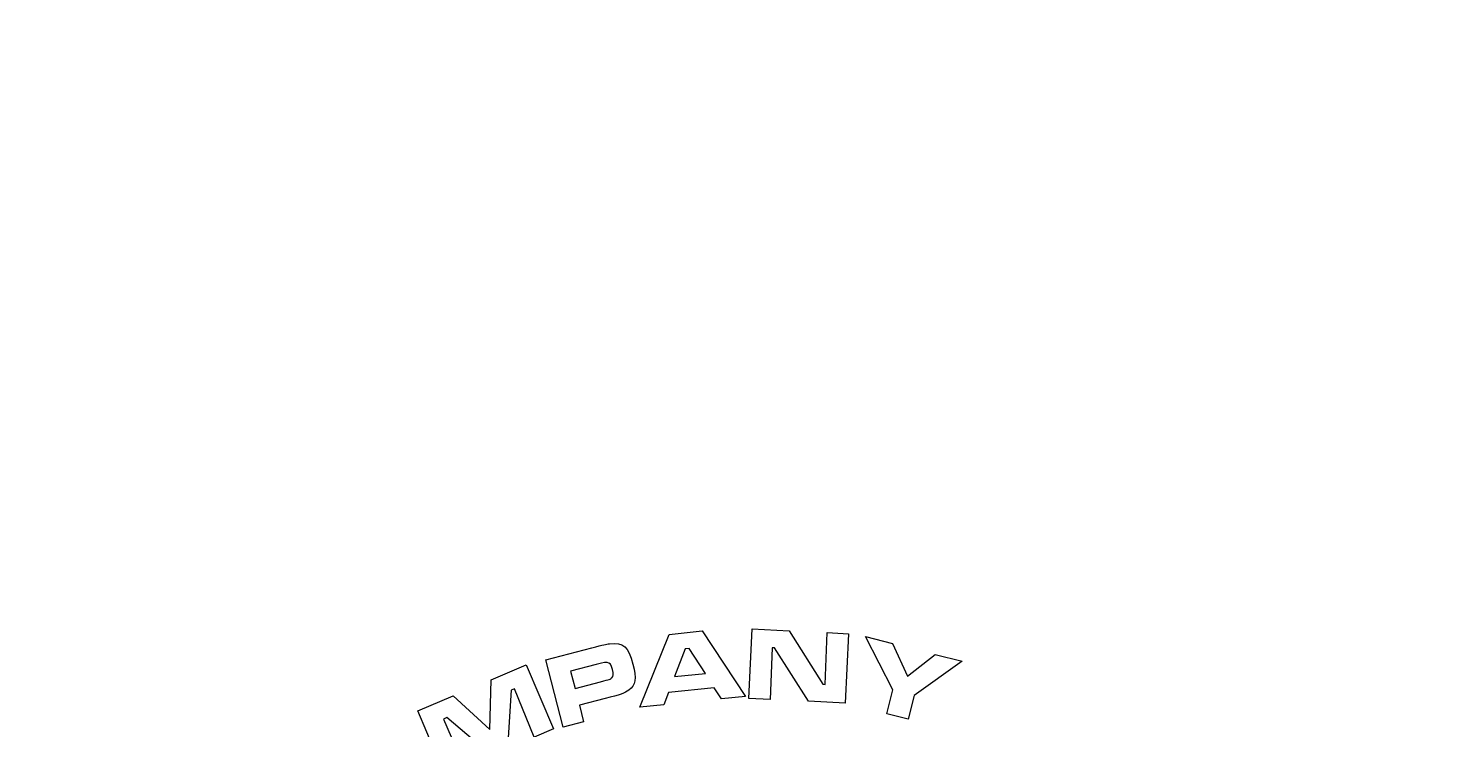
# Model space of a CAD drawing. Header units: millimetres. Extents: x -116 to 73, y -28 to 90.
# Drawn here: x -36.08 to -8.33, y 51.48 to 65.29 of the extents above; entities that cross this region are included whole.
import ezdxf

# ---------------------------------------------------------------- set-up
doc = ezdxf.new("R2010")
doc.units = ezdxf.units.MM
doc.header["$MEASUREMENT"] = 0
doc.layers.add('Layer 1', color=7, linetype='Continuous')

msp = doc.modelspace()

# ---------------------------------------------------------------- linework, layer by layer
at = {"layer": 'Layer 1', "color": 250, "lineweight": 20}
msp.add_open_spline([(-56.5218, 87.4031), (-56.5218, 88.9984), (-55.2166, 90.3036), (-53.6213, 90.3036), (-53.6213, 90.3036), (-53.6213, 90.3036), (10.5777, 90.3036), (10.5777, 90.3036), (10.5777, 90.3036), (12.173, 90.3036), (13.4782, 88.9984), (13.4782, 87.4031), (13.4782, 87.4031), (13.4782, 87.4031), (3.4619, -21.7099), (3.4619, -21.7099), (3.4619, -21.7099), (3.4781, -24.859), (0.6405, -27.6964), (-2.8278, -27.6964), (-2.8278, -27.6964), (-2.8278, -27.6964), (-40.2158, -27.6964), (-40.2158, -27.6964), (-40.2158, -27.6964), (-43.6841, -27.6964), (-46.5217, -24.859), (-46.5078, -21.6863), (-46.5078, -21.6863), (-46.5078, -21.6863), (-56.5218, 87.4031), (-56.5218, 87.4031)], degree=3, knots=[0, 0, 0, 0, 0.1111111, 0.1111111, 0.1111111, 0.1111111, 0.2222222, 0.2222222, 0.2222222, 0.2222222, 0.3333333, 0.3333333, 0.3333333, 0.3333333, 0.4444444, 0.4444444, 0.4444444, 0.4444444, 0.5555556, 0.5555556, 0.5555556, 0.5555556, 0.6666667, 0.6666667, 0.6666667, 0.6666667, 0.7777778, 0.7777778, 0.7777778, 0.7777778, 1, 1, 1, 1], dxfattribs=at)
at = {"layer": 'Layer 1', "color": 250}
for points, knots in [([(-22.425, 52.086), (-22.425, 52.086), (-21.9533, 52.1347), (-21.9533, 52.1347), (-21.9533, 52.1347), (-21.9533, 52.1347), (-22.8067, 53.4228), (-22.8067, 53.4228), (-22.8067, 53.4228), (-22.8067, 53.4228), (-23.4518, 53.356), (-23.4518, 53.356), (-23.4518, 53.356), (-23.4518, 53.356), (-24.0317, 51.9198), (-24.0317, 51.9198), (-24.0317, 51.9198), (-24.0317, 51.9198), (-23.558, 51.9687), (-23.558, 51.9687), (-23.558, 51.9687), (-23.558, 51.9687), (-23.4655, 52.2115), (-23.4655, 52.2115), (-23.4655, 52.2115), (-23.4655, 52.2115), (-22.5652, 52.3046), (-22.5652, 52.3046), (-22.5652, 52.3046), (-22.5652, 52.3046), (-22.425, 52.086), (-22.425, 52.086)], [0, 0, 0, 0, 0.1111111, 0.1111111, 0.1111111, 0.1111111, 0.2222222, 0.2222222, 0.2222222, 0.2222222, 0.3333333, 0.3333333, 0.3333333, 0.3333333, 0.4444444, 0.4444444, 0.4444444, 0.4444444, 0.5555556, 0.5555556, 0.5555556, 0.5555556, 0.6666667, 0.6666667, 0.6666667, 0.6666667, 0.7777778, 0.7777778, 0.7777778, 0.7777778, 1, 1, 1, 1]), ([(-21.821, 53.4627), (-21.821, 53.4627), (-21.8877, 52.0954), (-21.8877, 52.0954), (-21.8877, 52.0954), (-21.8877, 52.0954), (-21.4635, 52.0747), (-21.4635, 52.0747), (-21.4635, 52.0747), (-21.4635, 52.0747), (-21.4239, 53.094), (-21.4239, 53.094), (-21.4239, 53.094), (-21.4239, 53.094), (-21.3788, 53.0918), (-21.3788, 53.0918), (-21.3788, 53.0918), (-21.3788, 53.0918), (-20.7089, 52.0378), (-20.7089, 52.0378), (-20.7089, 52.0378), (-20.7089, 52.0378), (-19.9853, 52.0025), (-19.9853, 52.0025), (-19.9853, 52.0025), (-19.9853, 52.0025), (-19.9186, 53.3698), (-19.9186, 53.3698), (-19.9186, 53.3698), (-19.9186, 53.3698), (-20.343, 53.3906), (-20.343, 53.3906), (-20.343, 53.3906), (-20.343, 53.3906), (-20.3824, 52.3712), (-20.3824, 52.3712), (-20.3824, 52.3712), (-20.3824, 52.3712), (-20.4255, 52.3733), (-20.4255, 52.3733), (-20.4255, 52.3733), (-20.4255, 52.3733), (-21.0912, 53.4271), (-21.0912, 53.4271), (-21.0912, 53.4271), (-21.0912, 53.4271), (-21.821, 53.4627), (-21.821, 53.4627)], [0, 0, 0, 0, 0.0769231, 0.0769231, 0.0769231, 0.0769231, 0.1538462, 0.1538462, 0.1538462, 0.1538462, 0.2307692, 0.2307692, 0.2307692, 0.2307692, 0.3076923, 0.3076923, 0.3076923, 0.3076923, 0.3846154, 0.3846154, 0.3846154, 0.3846154, 0.4615385, 0.4615385, 0.4615385, 0.4615385, 0.5384615, 0.5384615, 0.5384615, 0.5384615, 0.6153846, 0.6153846, 0.6153846, 0.6153846, 0.6923077, 0.6923077, 0.6923077, 0.6923077, 0.7692308, 0.7692308, 0.7692308, 0.7692308, 0.8461538, 0.8461538, 0.8461538, 0.8461538, 1, 1, 1, 1]), ([(-19.5871, 53.3126), (-19.5871, 53.3126), (-19.0463, 52.2614), (-19.0463, 52.2614), (-19.0463, 52.2614), (-19.0463, 52.2614), (-19.1663, 51.7921), (-19.1663, 51.7921), (-19.1663, 51.7921), (-19.1663, 51.7921), (-18.7487, 51.6854), (-18.7487, 51.6854), (-18.7487, 51.6854), (-18.7487, 51.6854), (-18.6287, 52.1547), (-18.6287, 52.1547), (-18.6287, 52.1547), (-18.6287, 52.1547), (-17.6838, 52.8263), (-17.6838, 52.8263), (-17.6838, 52.8263), (-17.6838, 52.8263), (-18.2108, 52.9609), (-18.2108, 52.9609), (-18.2108, 52.9609), (-18.2108, 52.9609), (-18.7601, 52.5357), (-18.7601, 52.5357), (-18.7601, 52.5357), (-18.7601, 52.5357), (-19.056, 53.1769), (-19.056, 53.1769), (-19.056, 53.1769), (-19.056, 53.1769), (-19.5871, 53.3126), (-19.5871, 53.3126)], [0, 0, 0, 0, 0.1, 0.1, 0.1, 0.1, 0.2, 0.2, 0.2, 0.2, 0.3, 0.3, 0.3, 0.3, 0.4, 0.4, 0.4, 0.4, 0.5, 0.5, 0.5, 0.5, 0.6, 0.6, 0.6, 0.6, 0.7, 0.7, 0.7, 0.7, 0.8, 0.8, 0.8, 0.8, 1, 1, 1, 1]), ([(-25.5433, 51.5312), (-25.5433, 51.5312), (-25.14, 51.6356), (-25.14, 51.6356), (-25.14, 51.6356), (-25.14, 51.6356), (-25.2239, 51.9595), (-25.2239, 51.9595), (-25.2239, 51.9595), (-25.2239, 51.9595), (-24.7152, 52.0913), (-24.7152, 52.0913), (-24.7152, 52.0913), (-24.4211, 52.1674), (-24.3317, 52.199), (-24.2511, 52.256), (-24.2511, 52.256), (-24.1134, 52.3551), (-24.0936, 52.4832), (-24.1682, 52.7714), (-24.1682, 52.7714), (-24.2577, 53.117), (-24.3586, 53.2033), (-24.6302, 53.1712), (-24.6302, 53.1712), (-24.6997, 53.1617), (-24.7399, 53.1533), (-24.9784, 53.0916), (-24.9784, 53.0916), (-24.9784, 53.0916), (-25.8865, 52.8565), (-25.8865, 52.8565), (-25.8865, 52.8565), (-25.8865, 52.8565), (-25.5433, 51.5312), (-25.5433, 51.5312)], [0, 0, 0, 0, 0.1, 0.1, 0.1, 0.1, 0.2, 0.2, 0.2, 0.2, 0.3, 0.3, 0.3, 0.3, 0.4, 0.4, 0.4, 0.4, 0.5, 0.5, 0.5, 0.5, 0.6, 0.6, 0.6, 0.6, 0.7, 0.7, 0.7, 0.7, 0.8, 0.8, 0.8, 0.8, 1, 1, 1, 1]), ([(-22.7409, 52.5877), (-22.7409, 52.5877), (-23.3494, 52.5248), (-23.3494, 52.5248), (-23.3494, 52.5248), (-23.3494, 52.5248), (-23.1395, 53.0686), (-23.1395, 53.0686), (-23.1395, 53.0686), (-23.1395, 53.0686), (-23.0577, 53.077), (-23.0577, 53.077), (-23.0577, 53.077), (-23.0577, 53.077), (-22.7409, 52.5877), (-22.7409, 52.5877)], [0, 0, 0, 0, 0.2, 0.2, 0.2, 0.2, 0.4, 0.4, 0.4, 0.4, 0.6, 0.6, 0.6, 0.6, 1, 1, 1, 1]), ([(-28.407, 51.8489), (-28.407, 51.8489), (-27.8724, 50.5887), (-27.8724, 50.5887), (-27.8724, 50.5887), (-27.8724, 50.5887), (-27.4945, 50.7489), (-27.4945, 50.7489), (-27.4945, 50.7489), (-27.4945, 50.7489), (-27.9039, 51.6878), (-27.9039, 51.6878), (-27.9039, 51.6878), (-27.9039, 51.6878), (-27.8359, 51.7166), (-27.8359, 51.7166), (-27.8359, 51.7166), (-27.8359, 51.7166), (-26.9616, 50.9749), (-26.9616, 50.9749), (-26.9616, 50.9749), (-26.9616, 50.9749), (-26.6424, 51.1103), (-26.6424, 51.1103), (-26.6424, 51.1103), (-26.6424, 51.1103), (-26.568, 52.2544), (-26.568, 52.2544), (-26.568, 52.2544), (-26.568, 52.2544), (-26.5037, 52.2817), (-26.5037, 52.2817), (-26.5037, 52.2817), (-26.5037, 52.2817), (-26.1133, 51.3348), (-26.1133, 51.3348), (-26.1133, 51.3348), (-26.1133, 51.3348), (-25.7354, 51.4951), (-25.7354, 51.4951), (-25.7354, 51.4951), (-25.7354, 51.4951), (-26.27, 52.7553), (-26.27, 52.7553), (-26.27, 52.7553), (-26.27, 52.7553), (-26.9615, 52.4621), (-26.9615, 52.4621), (-26.9615, 52.4621), (-26.9615, 52.4621), (-26.9905, 51.4844), (-26.9905, 51.4844), (-26.9905, 51.4844), (-26.9905, 51.4844), (-27.7117, 52.1438), (-27.7117, 52.1438), (-27.7117, 52.1438), (-27.7117, 52.1438), (-28.407, 51.8489), (-28.407, 51.8489)], [0, 0, 0, 0, 0.0625, 0.0625, 0.0625, 0.0625, 0.125, 0.125, 0.125, 0.125, 0.1875, 0.1875, 0.1875, 0.1875, 0.25, 0.25, 0.25, 0.25, 0.3125, 0.3125, 0.3125, 0.3125, 0.375, 0.375, 0.375, 0.375, 0.4375, 0.4375, 0.4375, 0.4375, 0.5, 0.5, 0.5, 0.5, 0.5625, 0.5625, 0.5625, 0.5625, 0.625, 0.625, 0.625, 0.625, 0.6875, 0.6875, 0.6875, 0.6875, 0.75, 0.75, 0.75, 0.75, 0.8125, 0.8125, 0.8125, 0.8125, 0.875, 0.875, 0.875, 0.875, 1, 1, 1, 1]), ([(-25.3098, 52.2912), (-25.3098, 52.2912), (-25.3973, 52.6291), (-25.3973, 52.6291), (-25.3973, 52.6291), (-25.3973, 52.6291), (-24.8925, 52.7598), (-24.8925, 52.7598), (-24.8925, 52.7598), (-24.7112, 52.8046), (-24.7073, 52.8056), (-24.6763, 52.801), (-24.6763, 52.801), (-24.6215, 52.794), (-24.5958, 52.7603), (-24.5717, 52.6669), (-24.5717, 52.6669), (-24.5474, 52.5735), (-24.5516, 52.5321), (-24.5857, 52.5), (-24.5857, 52.5), (-24.6148, 52.4734), (-24.6228, 52.4713), (-24.805, 52.422), (-24.805, 52.422), (-24.805, 52.422), (-25.3098, 52.2912), (-25.3098, 52.2912)], [0, 0, 0, 0, 0.125, 0.125, 0.125, 0.125, 0.25, 0.25, 0.25, 0.25, 0.375, 0.375, 0.375, 0.375, 0.5, 0.5, 0.5, 0.5, 0.625, 0.625, 0.625, 0.625, 0.75, 0.75, 0.75, 0.75, 1, 1, 1, 1])]:
    msp.add_open_spline(points, degree=3, knots=knots, dxfattribs=at)

doc.saveas('drawing.dxf')
